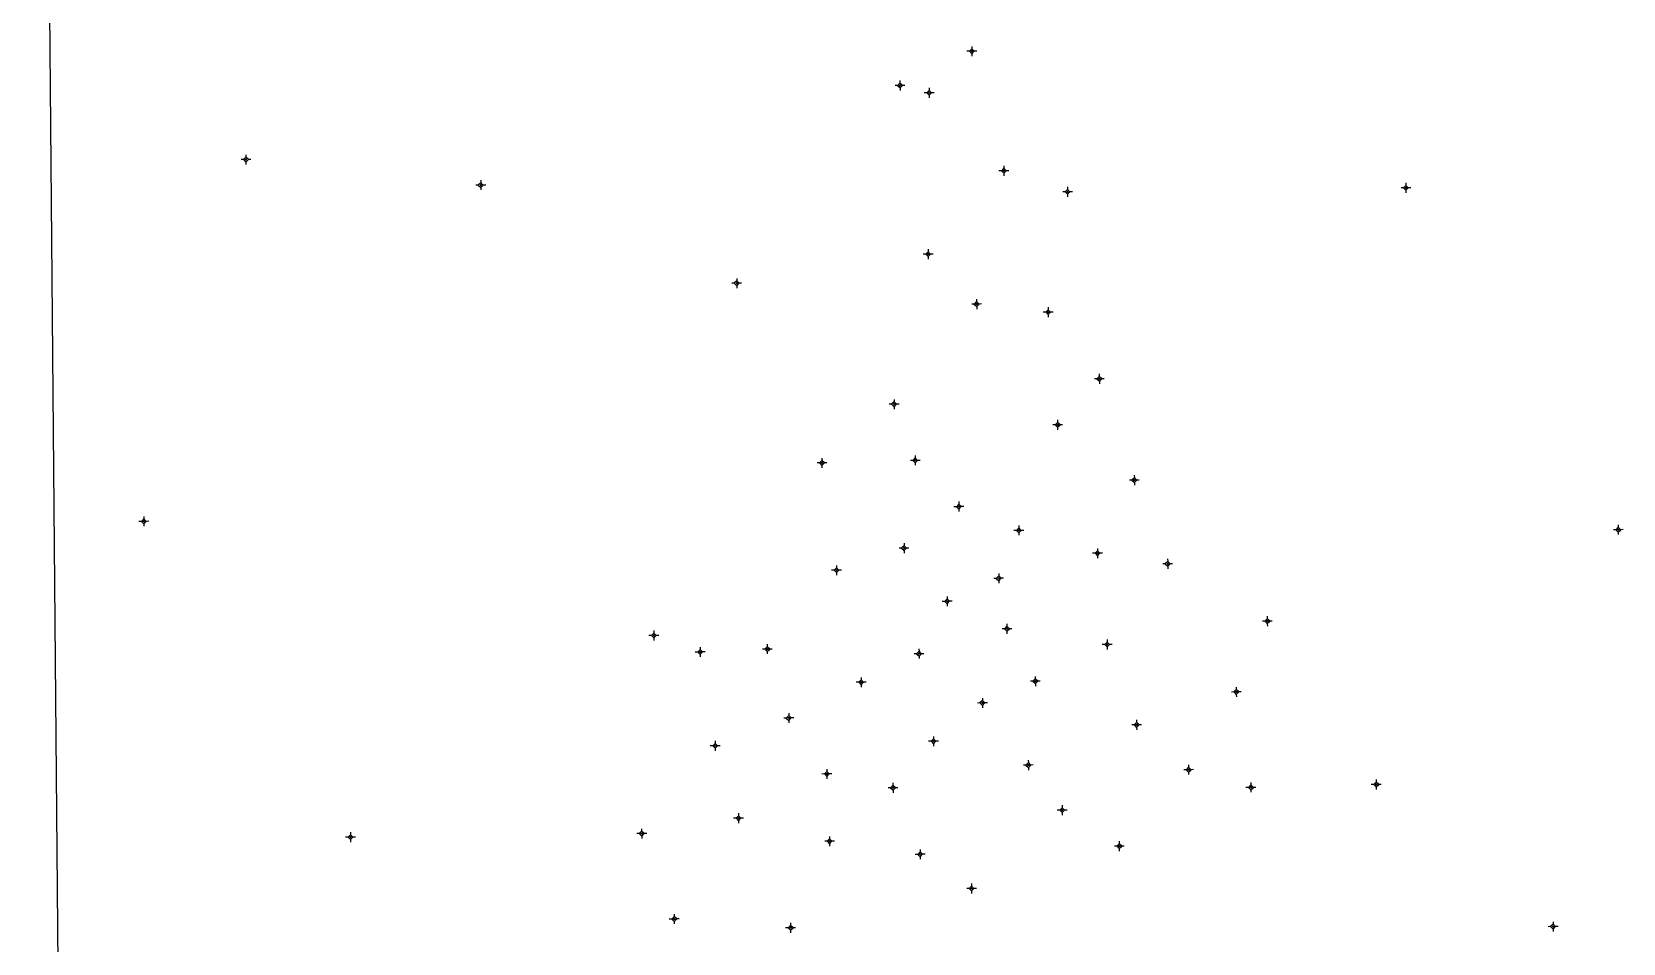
# Model space of a CAD drawing. Extents: x 551060 to 551564, y 1838957 to 1839506.
# Drawn here: x 551059.6 to 551261.8, y 1839114.3 to 1839230.2 of the extents above; entities that cross this region are included whole.
import ezdxf

# ---------------------------------------------------------------- set-up
doc = ezdxf.new("R2010")
doc.units = 0
doc.layers.add('Level 11', color=7, linetype='Continuous')
doc.layers.add('Level 63', color=7, linetype='Continuous')

msp = doc.modelspace()

# ---------------------------------------------------------------- linework, layer by layer
at = {"layer": 'Level 11'}
for p, q in [((551178.73, 1839227.73), (551178.42, 1839227.73)), ((551178.73, 1839227.73), (551178.42, 1839227.73)), ((551179.03, 1839228.05), (551178.73, 1839227.73)), ((551179.03, 1839228.05), (551178.73, 1839227.73)), ((551178.73, 1839227.73), (551179.04, 1839227.43)), ((551178.73, 1839227.73), (551179.04, 1839227.43)), ((551179.03, 1839228.36), (551179.03, 1839228.05)), ((551179.03, 1839228.36), (551179.03, 1839228.05)), ((551179.35, 1839227.74), (551179.03, 1839228.05)), ((551179.35, 1839227.74), (551179.03, 1839228.05)), ((551179.04, 1839227.43), (551179.35, 1839227.74)), ((551179.04, 1839227.43), (551179.35, 1839227.74)), ((551179.04, 1839227.43), (551179.04, 1839227.12)), ((551179.04, 1839227.43), (551179.04, 1839227.12)), ((551179.66, 1839227.74), (551179.35, 1839227.74)), ((551179.66, 1839227.74), (551179.35, 1839227.74)), ((551169.61, 1839223.39), (551169.3, 1839223.38)), ((551169.61, 1839223.39), (551169.3, 1839223.38)), ((551169.91, 1839223.7), (551169.61, 1839223.39)), ((551169.91, 1839223.7), (551169.61, 1839223.39)), ((551169.61, 1839223.39), (551169.92, 1839223.08)), ((551169.61, 1839223.39), (551169.92, 1839223.08)), ((551169.91, 1839224.02), (551169.91, 1839223.7)), ((551169.91, 1839224.02), (551169.91, 1839223.7)), ((551170.23, 1839223.39), (551169.91, 1839223.7)), ((551170.23, 1839223.39), (551169.91, 1839223.7)), ((551169.92, 1839223.08), (551170.23, 1839223.39)), ((551169.92, 1839223.08), (551170.23, 1839223.39)), ((551169.92, 1839223.08), (551169.92, 1839222.76)), ((551169.92, 1839223.08), (551169.92, 1839222.76)), ((551170.54, 1839223.39), (551170.23, 1839223.39)), ((551170.54, 1839223.39), (551170.23, 1839223.39)), ((551173.62, 1839223.09), (551173.62, 1839222.77)), ((551173.62, 1839223.09), (551173.62, 1839222.77)), ((551173.31, 1839222.46), (551173, 1839222.46)), ((551173.31, 1839222.46), (551173, 1839222.46)), ((551173.62, 1839222.77), (551173.31, 1839222.46)), ((551173.62, 1839222.77), (551173.31, 1839222.46)), ((551173.31, 1839222.46), (551173.63, 1839222.15)), ((551173.31, 1839222.46), (551173.63, 1839222.15)), ((551173.93, 1839222.46), (551173.62, 1839222.77)), ((551173.93, 1839222.46), (551173.62, 1839222.77)), ((551173.63, 1839222.15), (551173.93, 1839222.46)), ((551173.63, 1839222.15), (551173.93, 1839222.46)), ((551173.63, 1839222.15), (551173.63, 1839221.83)), ((551173.63, 1839222.15), (551173.63, 1839221.83)), ((551174.24, 1839222.47), (551173.93, 1839222.46)), ((551174.24, 1839222.47), (551173.93, 1839222.46)), ((551086.47, 1839213.96), (551086.16, 1839213.96)), ((551086.47, 1839213.96), (551086.16, 1839213.96)), ((551086.78, 1839214.27), (551086.47, 1839213.96)), ((551086.78, 1839214.27), (551086.47, 1839213.96)), ((551086.47, 1839213.96), (551086.78, 1839213.65)), ((551086.47, 1839213.96), (551086.78, 1839213.65)), ((551086.77, 1839214.59), (551086.78, 1839214.27)), ((551086.77, 1839214.59), (551086.78, 1839214.27)), ((551087.09, 1839213.97), (551086.78, 1839214.27)), ((551087.09, 1839213.97), (551086.78, 1839214.27)), ((551086.78, 1839213.65), (551087.09, 1839213.97)), ((551086.78, 1839213.65), (551087.09, 1839213.97)), ((551086.78, 1839213.65), (551086.78, 1839213.33)), ((551086.78, 1839213.65), (551086.78, 1839213.33)), ((551087.4, 1839213.97), (551087.09, 1839213.97)), ((551087.4, 1839213.97), (551087.09, 1839213.97)), ((551183.1, 1839213.18), (551183.11, 1839212.86)), ((551183.1, 1839213.18), (551183.11, 1839212.86)), ((551116.63, 1839211.02), (551116.32, 1839210.71)), ((551116.63, 1839211.02), (551116.32, 1839210.71)), ((551116.63, 1839211.33), (551116.63, 1839211.02)), ((551116.63, 1839211.33), (551116.63, 1839211.02)), ((551116.94, 1839210.72), (551116.63, 1839211.02)), ((551116.94, 1839210.72), (551116.63, 1839211.02)), ((551182.8, 1839212.54), (551182.49, 1839212.54)), ((551182.8, 1839212.54), (551182.49, 1839212.54)), ((551183.11, 1839212.86), (551182.8, 1839212.54)), ((551183.11, 1839212.86), (551182.8, 1839212.54)), ((551182.8, 1839212.54), (551183.11, 1839212.24)), ((551182.8, 1839212.54), (551183.11, 1839212.24)), ((551183.42, 1839212.55), (551183.11, 1839212.86)), ((551183.42, 1839212.55), (551183.11, 1839212.86)), ((551183.11, 1839212.24), (551183.42, 1839212.55)), ((551183.11, 1839212.24), (551183.42, 1839212.55)), ((551183.11, 1839212.24), (551183.11, 1839211.92)), ((551183.11, 1839212.24), (551183.11, 1839211.92)), ((551183.73, 1839212.55), (551183.42, 1839212.55)), ((551183.73, 1839212.55), (551183.42, 1839212.55)), ((551234.21, 1839211), (551234.21, 1839210.68)), ((551234.21, 1839211), (551234.21, 1839210.68)), ((551116.32, 1839210.71), (551116, 1839210.71)), ((551116.32, 1839210.71), (551116, 1839210.71)), ((551116.32, 1839210.71), (551116.63, 1839210.41)), ((551116.32, 1839210.71), (551116.63, 1839210.41)), ((551116.63, 1839210.41), (551116.94, 1839210.72)), ((551116.63, 1839210.41), (551116.94, 1839210.72)), ((551116.63, 1839210.41), (551116.64, 1839210.1)), ((551116.63, 1839210.41), (551116.64, 1839210.1)), ((551117.26, 1839210.72), (551116.94, 1839210.72)), ((551117.26, 1839210.72), (551116.94, 1839210.72)), ((551190.9, 1839209.86), (551190.59, 1839209.86)), ((551190.9, 1839209.86), (551190.59, 1839209.86)), ((551191.21, 1839210.18), (551190.9, 1839209.86)), ((551191.21, 1839210.18), (551190.9, 1839209.86)), ((551190.9, 1839209.86), (551191.21, 1839209.56)), ((551190.9, 1839209.86), (551191.21, 1839209.56)), ((551191.2, 1839210.49), (551191.21, 1839210.18)), ((551191.2, 1839210.49), (551191.21, 1839210.18)), ((551191.52, 1839209.87), (551191.21, 1839210.18)), ((551191.52, 1839209.87), (551191.21, 1839210.18)), ((551191.21, 1839209.56), (551191.52, 1839209.87)), ((551191.21, 1839209.56), (551191.52, 1839209.87)), ((551191.21, 1839209.56), (551191.22, 1839209.25)), ((551191.21, 1839209.56), (551191.22, 1839209.25)), ((551191.83, 1839209.87), (551191.52, 1839209.87)), ((551191.83, 1839209.87), (551191.52, 1839209.87)), ((551233.91, 1839210.37), (551233.6, 1839210.37)), ((551233.91, 1839210.37), (551233.6, 1839210.37)), ((551234.21, 1839210.68), (551233.91, 1839210.37)), ((551234.21, 1839210.68), (551233.91, 1839210.37)), ((551233.91, 1839210.37), (551234.22, 1839210.06)), ((551233.91, 1839210.37), (551234.22, 1839210.06)), ((551234.52, 1839210.38), (551234.21, 1839210.68)), ((551234.52, 1839210.38), (551234.21, 1839210.68)), ((551234.22, 1839210.06), (551234.52, 1839210.38)), ((551234.22, 1839210.06), (551234.52, 1839210.38)), ((551234.22, 1839210.06), (551234.22, 1839209.74)), ((551234.22, 1839210.06), (551234.22, 1839209.74)), ((551234.83, 1839210.38), (551234.52, 1839210.38)), ((551234.83, 1839210.38), (551234.52, 1839210.38)), ((551173.19, 1839201.94), (551172.88, 1839201.94)), ((551173.19, 1839201.94), (551172.88, 1839201.94)), ((551173.5, 1839202.25), (551173.19, 1839201.94)), ((551173.5, 1839202.25), (551173.19, 1839201.94)), ((551173.19, 1839201.94), (551173.51, 1839201.63)), ((551173.19, 1839201.94), (551173.51, 1839201.63)), ((551173.5, 1839202.57), (551173.5, 1839202.25)), ((551173.5, 1839202.57), (551173.5, 1839202.25)), ((551173.81, 1839201.95), (551173.5, 1839202.25)), ((551173.81, 1839201.95), (551173.5, 1839202.25)), ((551173.51, 1839201.63), (551173.81, 1839201.95)), ((551173.51, 1839201.63), (551173.81, 1839201.95)), ((551173.51, 1839201.63), (551173.51, 1839201.31)), ((551173.51, 1839201.63), (551173.51, 1839201.31)), ((551174.12, 1839201.95), (551173.81, 1839201.95)), ((551174.12, 1839201.95), (551173.81, 1839201.95)), ((551149.16, 1839198.86), (551149.16, 1839198.55)), ((551149.16, 1839198.86), (551149.16, 1839198.55)), ((551148.85, 1839198.24), (551148.54, 1839198.24)), ((551148.85, 1839198.24), (551148.54, 1839198.24)), ((551149.16, 1839198.55), (551148.85, 1839198.24)), ((551149.16, 1839198.55), (551148.85, 1839198.24)), ((551148.85, 1839198.24), (551149.16, 1839197.93)), ((551148.85, 1839198.24), (551149.16, 1839197.93)), ((551149.47, 1839198.25), (551149.16, 1839198.55)), ((551149.47, 1839198.25), (551149.16, 1839198.55)), ((551149.16, 1839197.93), (551149.47, 1839198.25)), ((551149.16, 1839197.93), (551149.47, 1839198.25)), ((551149.16, 1839197.93), (551149.17, 1839197.62)), ((551149.16, 1839197.93), (551149.17, 1839197.62)), ((551149.78, 1839198.25), (551149.47, 1839198.25)), ((551149.78, 1839198.25), (551149.47, 1839198.25)), ((551179.35, 1839195.6), (551179.04, 1839195.59)), ((551179.35, 1839195.6), (551179.04, 1839195.59)), ((551179.65, 1839195.91), (551179.35, 1839195.6)), ((551179.65, 1839195.91), (551179.35, 1839195.6)), ((551179.35, 1839195.6), (551179.66, 1839195.29)), ((551179.35, 1839195.6), (551179.66, 1839195.29)), ((551179.65, 1839196.23), (551179.65, 1839195.91)), ((551179.65, 1839196.23), (551179.65, 1839195.91)), ((551179.97, 1839195.6), (551179.65, 1839195.91)), ((551179.97, 1839195.6), (551179.65, 1839195.91)), ((551179.66, 1839195.29), (551179.97, 1839195.6)), ((551179.66, 1839195.29), (551179.97, 1839195.6)), ((551179.66, 1839195.29), (551179.66, 1839194.97)), ((551179.66, 1839195.29), (551179.66, 1839194.97)), ((551180.28, 1839195.61), (551179.97, 1839195.6)), ((551180.28, 1839195.61), (551179.97, 1839195.6)), ((551188.75, 1839194.88), (551188.44, 1839194.57)), ((551188.75, 1839194.88), (551188.44, 1839194.57)), ((551188.75, 1839195.19), (551188.75, 1839194.88)), ((551188.75, 1839195.19), (551188.75, 1839194.88)), ((551189.06, 1839194.57), (551188.75, 1839194.88)), ((551189.06, 1839194.57), (551188.75, 1839194.88)), ((551188.44, 1839194.57), (551188.12, 1839194.56)), ((551188.44, 1839194.57), (551188.12, 1839194.56)), ((551188.44, 1839194.57), (551188.76, 1839194.26)), ((551188.44, 1839194.57), (551188.76, 1839194.26)), ((551188.76, 1839194.26), (551189.06, 1839194.57)), ((551188.76, 1839194.26), (551189.06, 1839194.57)), ((551188.76, 1839194.26), (551188.76, 1839193.95)), ((551188.76, 1839194.26), (551188.76, 1839193.95)), ((551189.38, 1839194.58), (551189.06, 1839194.57)), ((551189.38, 1839194.58), (551189.06, 1839194.57)), ((551195.25, 1839186.71), (551195.25, 1839186.4)), ((551195.25, 1839186.71), (551195.25, 1839186.4)), ((551194.95, 1839186.09), (551194.64, 1839186.08)), ((551194.95, 1839186.09), (551194.64, 1839186.08)), ((551195.25, 1839186.4), (551194.95, 1839186.09)), ((551195.25, 1839186.4), (551194.95, 1839186.09)), ((551194.95, 1839186.09), (551195.26, 1839185.78)), ((551194.95, 1839186.09), (551195.26, 1839185.78)), ((551195.57, 1839186.09), (551195.25, 1839186.4)), ((551195.57, 1839186.09), (551195.25, 1839186.4)), ((551195.26, 1839185.78), (551195.57, 1839186.09)), ((551195.26, 1839185.78), (551195.57, 1839186.09)), ((551195.26, 1839185.78), (551195.26, 1839185.47)), ((551195.26, 1839185.78), (551195.26, 1839185.47)), ((551195.88, 1839186.09), (551195.57, 1839186.09)), ((551195.88, 1839186.09), (551195.57, 1839186.09)), ((551168.85, 1839182.86), (551168.53, 1839182.86)), ((551168.85, 1839182.86), (551168.53, 1839182.86)), ((551169.16, 1839183.17), (551168.85, 1839182.86)), ((551169.16, 1839183.17), (551168.85, 1839182.86)), ((551168.85, 1839182.86), (551169.16, 1839182.55)), ((551168.85, 1839182.86), (551169.16, 1839182.55)), ((551169.16, 1839183.48), (551169.16, 1839183.17)), ((551169.16, 1839183.48), (551169.16, 1839183.17)), ((551169.47, 1839182.86), (551169.16, 1839183.17)), ((551169.47, 1839182.86), (551169.16, 1839183.17)), ((551169.16, 1839182.55), (551169.47, 1839182.86)), ((551169.16, 1839182.55), (551169.47, 1839182.86)), ((551169.16, 1839182.55), (551169.17, 1839182.24)), ((551169.16, 1839182.55), (551169.17, 1839182.24)), ((551169.79, 1839182.87), (551169.47, 1839182.86)), ((551169.79, 1839182.87), (551169.47, 1839182.86)), ((551189.95, 1839180.55), (551189.64, 1839180.24)), ((551189.95, 1839180.55), (551189.64, 1839180.24)), ((551189.94, 1839180.86), (551189.95, 1839180.55)), ((551189.94, 1839180.86), (551189.95, 1839180.55)), ((551190.26, 1839180.25), (551189.95, 1839180.55)), ((551190.26, 1839180.25), (551189.95, 1839180.55)), ((551189.64, 1839180.24), (551189.33, 1839180.24)), ((551189.64, 1839180.24), (551189.33, 1839180.24)), ((551189.64, 1839180.24), (551189.95, 1839179.93)), ((551189.64, 1839180.24), (551189.95, 1839179.93)), ((551189.95, 1839179.93), (551190.26, 1839180.25)), ((551189.95, 1839179.93), (551190.26, 1839180.25)), ((551189.95, 1839179.93), (551189.95, 1839179.62)), ((551189.95, 1839179.93), (551189.95, 1839179.62)), ((551190.57, 1839180.25), (551190.26, 1839180.25)), ((551190.57, 1839180.25), (551190.26, 1839180.25)), ((551159.69, 1839175.4), (551159.38, 1839175.4)), ((551159.69, 1839175.4), (551159.38, 1839175.4)), ((551160, 1839175.71), (551159.69, 1839175.4)), ((551160, 1839175.71), (551159.69, 1839175.4)), ((551159.69, 1839175.4), (551160, 1839175.09)), ((551159.69, 1839175.4), (551160, 1839175.09)), ((551159.99, 1839176.02), (551160, 1839175.71)), ((551159.99, 1839176.02), (551160, 1839175.71)), ((551160.31, 1839175.41), (551160, 1839175.71)), ((551160.31, 1839175.41), (551160, 1839175.71)), ((551160, 1839175.09), (551160.31, 1839175.41)), ((551160, 1839175.09), (551160.31, 1839175.41)), ((551160, 1839175.09), (551160, 1839174.78)), ((551160, 1839175.09), (551160, 1839174.78)), ((551160.62, 1839175.41), (551160.31, 1839175.41)), ((551160.62, 1839175.41), (551160.31, 1839175.41)), ((551171.54, 1839175.72), (551171.23, 1839175.72)), ((551171.54, 1839175.72), (551171.23, 1839175.72)), ((551171.85, 1839176.04), (551171.54, 1839175.72)), ((551171.85, 1839176.04), (551171.54, 1839175.72)), ((551171.54, 1839175.72), (551171.86, 1839175.42)), ((551171.54, 1839175.72), (551171.86, 1839175.42)), ((551171.85, 1839176.35), (551171.85, 1839176.04)), ((551171.85, 1839176.35), (551171.85, 1839176.04)), ((551172.16, 1839175.73), (551171.85, 1839176.04)), ((551172.16, 1839175.73), (551171.85, 1839176.04)), ((551171.86, 1839175.42), (551172.16, 1839175.73)), ((551171.86, 1839175.42), (551172.16, 1839175.73)), ((551171.86, 1839175.42), (551171.86, 1839175.11)), ((551171.86, 1839175.42), (551171.86, 1839175.11)), ((551172.47, 1839175.73), (551172.16, 1839175.73)), ((551172.47, 1839175.73), (551172.16, 1839175.73)), ((551199.39, 1839173.21), (551199.07, 1839173.2)), ((551199.39, 1839173.21), (551199.07, 1839173.2)), ((551199.7, 1839173.52), (551199.39, 1839173.21)), ((551199.7, 1839173.52), (551199.39, 1839173.21)), ((551199.39, 1839173.21), (551199.7, 1839172.9)), ((551199.39, 1839173.21), (551199.7, 1839172.9)), ((551199.69, 1839173.83), (551199.7, 1839173.52)), ((551199.69, 1839173.83), (551199.7, 1839173.52)), ((551200.01, 1839173.21), (551199.7, 1839173.52)), ((551200.01, 1839173.21), (551199.7, 1839173.52)), ((551199.7, 1839172.9), (551200.01, 1839173.21)), ((551199.7, 1839172.9), (551200.01, 1839173.21)), ((551199.7, 1839172.9), (551199.7, 1839172.59)), ((551199.7, 1839172.9), (551199.7, 1839172.59)), ((551200.33, 1839173.22), (551200.01, 1839173.21)), ((551200.33, 1839173.22), (551200.01, 1839173.21)), ((551177.39, 1839170.48), (551177.39, 1839170.16)), ((551177.39, 1839170.48), (551177.39, 1839170.16)), ((551073.81, 1839168.59), (551073.81, 1839168.28)), ((551073.81, 1839168.59), (551073.81, 1839168.28)), ((551177.08, 1839169.84), (551176.76, 1839169.84)), ((551177.08, 1839169.84), (551176.76, 1839169.84)), ((551177.39, 1839170.16), (551177.08, 1839169.84)), ((551177.39, 1839170.16), (551177.08, 1839169.84)), ((551177.08, 1839169.84), (551177.4, 1839169.54)), ((551177.08, 1839169.84), (551177.4, 1839169.54)), ((551177.7, 1839169.85), (551177.39, 1839170.16)), ((551177.7, 1839169.85), (551177.39, 1839170.16)), ((551177.4, 1839169.54), (551177.7, 1839169.85)), ((551177.4, 1839169.54), (551177.7, 1839169.85)), ((551177.4, 1839169.54), (551177.4, 1839169.22)), ((551177.4, 1839169.54), (551177.4, 1839169.22)), ((551178.02, 1839169.85), (551177.7, 1839169.85)), ((551178.02, 1839169.85), (551177.7, 1839169.85)), ((551073.5, 1839167.97), (551073.18, 1839167.97)), ((551073.5, 1839167.97), (551073.18, 1839167.97)), ((551073.81, 1839168.28), (551073.5, 1839167.97)), ((551073.81, 1839168.28), (551073.5, 1839167.97)), ((551073.5, 1839167.97), (551073.82, 1839167.66)), ((551073.5, 1839167.97), (551073.82, 1839167.66)), ((551074.12, 1839167.97), (551073.81, 1839168.28)), ((551074.12, 1839167.97), (551073.81, 1839168.28)), ((551073.82, 1839167.66), (551074.12, 1839167.97)), ((551073.82, 1839167.66), (551074.12, 1839167.97)), ((551073.82, 1839167.66), (551073.82, 1839167.35)), ((551073.82, 1839167.66), (551073.82, 1839167.35)), ((551074.44, 1839167.98), (551074.12, 1839167.97)), ((551074.44, 1839167.98), (551074.12, 1839167.97)), ((551184.71, 1839166.82), (551184.39, 1839166.82)), ((551184.71, 1839166.82), (551184.39, 1839166.82)), ((551185.02, 1839167.13), (551184.71, 1839166.82)), ((551185.02, 1839167.13), (551184.71, 1839166.82)), ((551184.71, 1839166.82), (551185.02, 1839166.51)), ((551184.71, 1839166.82), (551185.02, 1839166.51)), ((551185.01, 1839167.44), (551185.02, 1839167.13)), ((551185.01, 1839167.44), (551185.02, 1839167.13)), ((551185.33, 1839166.83), (551185.02, 1839167.13)), ((551185.33, 1839166.83), (551185.02, 1839167.13)), ((551185.02, 1839166.51), (551185.33, 1839166.83)), ((551185.02, 1839166.51), (551185.33, 1839166.83)), ((551185.02, 1839166.51), (551185.02, 1839166.2)), ((551185.02, 1839166.51), (551185.02, 1839166.2)), ((551185.65, 1839166.83), (551185.33, 1839166.83)), ((551185.65, 1839166.83), (551185.33, 1839166.83)), ((551260.9, 1839166.91), (551260.59, 1839166.9)), ((551260.9, 1839166.91), (551260.59, 1839166.9)), ((551261.21, 1839167.22), (551260.9, 1839166.91)), ((551261.21, 1839167.22), (551260.9, 1839166.91)), ((551260.9, 1839166.91), (551261.21, 1839166.6)), ((551260.9, 1839166.91), (551261.21, 1839166.6)), ((551261.2, 1839167.53), (551261.21, 1839167.22)), ((551261.2, 1839167.53), (551261.21, 1839167.22)), ((551261.52, 1839166.91), (551261.21, 1839167.22)), ((551261.52, 1839166.91), (551261.21, 1839167.22)), ((551261.21, 1839166.6), (551261.52, 1839166.91)), ((551261.21, 1839166.6), (551261.52, 1839166.91)), ((551261.21, 1839166.6), (551261.21, 1839166.29)), ((551261.21, 1839166.6), (551261.21, 1839166.29)), ((551261.83, 1839166.92), (551261.52, 1839166.91)), ((551261.83, 1839166.92), (551261.52, 1839166.91)), ((551170.12, 1839164.55), (551169.81, 1839164.55)), ((551170.12, 1839164.55), (551169.81, 1839164.55)), ((551170.43, 1839164.87), (551170.12, 1839164.55)), ((551170.43, 1839164.87), (551170.12, 1839164.55)), ((551170.12, 1839164.55), (551170.43, 1839164.25)), ((551170.12, 1839164.55), (551170.43, 1839164.25)), ((551170.43, 1839165.18), (551170.43, 1839164.87)), ((551170.43, 1839165.18), (551170.43, 1839164.87)), ((551170.74, 1839164.56), (551170.43, 1839164.87)), ((551170.74, 1839164.56), (551170.43, 1839164.87)), ((551170.43, 1839164.25), (551170.74, 1839164.56)), ((551170.43, 1839164.25), (551170.74, 1839164.56)), ((551171.05, 1839164.56), (551170.74, 1839164.56)), ((551171.05, 1839164.56), (551170.74, 1839164.56)), ((551195.02, 1839164.53), (551195.02, 1839164.22)), ((551195.02, 1839164.53), (551195.02, 1839164.22)), ((551161.84, 1839162.38), (551161.84, 1839162.07)), ((551161.84, 1839162.38), (551161.84, 1839162.07)), ((551170.43, 1839164.25), (551170.44, 1839163.94)), ((551170.43, 1839164.25), (551170.44, 1839163.94)), ((551194.71, 1839163.91), (551194.39, 1839163.91)), ((551194.71, 1839163.91), (551194.39, 1839163.91)), ((551195.02, 1839164.22), (551194.71, 1839163.91)), ((551195.02, 1839164.22), (551194.71, 1839163.91)), ((551194.71, 1839163.91), (551195.02, 1839163.6)), ((551194.71, 1839163.91), (551195.02, 1839163.6)), ((551195.33, 1839163.91), (551195.02, 1839164.22)), ((551195.33, 1839163.91), (551195.02, 1839164.22)), ((551195.02, 1839163.6), (551195.33, 1839163.91)), ((551195.02, 1839163.6), (551195.33, 1839163.91)), ((551195.02, 1839163.6), (551195.03, 1839163.29)), ((551195.02, 1839163.6), (551195.03, 1839163.29)), ((551195.65, 1839163.92), (551195.33, 1839163.91)), ((551195.65, 1839163.92), (551195.33, 1839163.91)), ((551203.63, 1839162.57), (551203.32, 1839162.56)), ((551203.63, 1839162.57), (551203.32, 1839162.56)), ((551203.94, 1839162.88), (551203.63, 1839162.57)), ((551203.94, 1839162.88), (551203.63, 1839162.57)), ((551203.63, 1839162.57), (551203.94, 1839162.26)), ((551203.63, 1839162.57), (551203.94, 1839162.26)), ((551203.93, 1839163.19), (551203.94, 1839162.88)), ((551203.93, 1839163.19), (551203.94, 1839162.88)), ((551204.25, 1839162.57), (551203.94, 1839162.88)), ((551204.25, 1839162.57), (551203.94, 1839162.88)), ((551203.94, 1839162.26), (551204.25, 1839162.57)), ((551203.94, 1839162.26), (551204.25, 1839162.57)), ((551204.56, 1839162.58), (551204.25, 1839162.57)), ((551204.56, 1839162.58), (551204.25, 1839162.57)), ((551161.54, 1839161.76), (551161.22, 1839161.76)), ((551161.54, 1839161.76), (551161.22, 1839161.76)), ((551161.84, 1839162.07), (551161.54, 1839161.76)), ((551161.84, 1839162.07), (551161.54, 1839161.76)), ((551161.54, 1839161.76), (551161.85, 1839161.45)), ((551161.54, 1839161.76), (551161.85, 1839161.45)), ((551162.16, 1839161.76), (551161.84, 1839162.07)), ((551162.16, 1839161.76), (551161.84, 1839162.07)), ((551161.85, 1839161.45), (551162.16, 1839161.76)), ((551161.85, 1839161.45), (551162.16, 1839161.76)), ((551161.85, 1839161.45), (551161.85, 1839161.14)), ((551161.85, 1839161.45), (551161.85, 1839161.14)), ((551162.48, 1839161.77), (551162.16, 1839161.76)), ((551162.48, 1839161.77), (551162.16, 1839161.76)), ((551182.15, 1839160.72), (551181.84, 1839160.72)), ((551182.15, 1839160.72), (551181.84, 1839160.72)), ((551182.46, 1839161.03), (551182.15, 1839160.72)), ((551182.46, 1839161.03), (551182.15, 1839160.72)), ((551182.15, 1839160.72), (551182.46, 1839160.41)), ((551182.15, 1839160.72), (551182.46, 1839160.41)), ((551182.46, 1839161.34), (551182.46, 1839161.03)), ((551182.46, 1839161.34), (551182.46, 1839161.03)), ((551182.77, 1839160.73), (551182.46, 1839161.03)), ((551182.77, 1839160.73), (551182.46, 1839161.03)), ((551182.46, 1839160.41), (551182.77, 1839160.73)), ((551182.46, 1839160.41), (551182.77, 1839160.73)), ((551182.46, 1839160.41), (551182.47, 1839160.1)), ((551182.46, 1839160.41), (551182.47, 1839160.1)), ((551183.08, 1839160.73), (551182.77, 1839160.73)), ((551183.08, 1839160.73), (551182.77, 1839160.73)), ((551203.94, 1839162.26), (551203.95, 1839161.95)), ((551203.94, 1839162.26), (551203.95, 1839161.95)), ((551175.9, 1839158.43), (551175.91, 1839158.12)), ((551175.9, 1839158.43), (551175.91, 1839158.12)), ((551175.6, 1839157.8), (551175.29, 1839157.8)), ((551175.6, 1839157.8), (551175.29, 1839157.8)), ((551175.91, 1839158.12), (551175.6, 1839157.8)), ((551175.91, 1839158.12), (551175.6, 1839157.8)), ((551175.6, 1839157.8), (551175.91, 1839157.5)), ((551175.6, 1839157.8), (551175.91, 1839157.5)), ((551176.22, 1839157.81), (551175.91, 1839158.12)), ((551176.22, 1839157.81), (551175.91, 1839158.12)), ((551175.91, 1839157.5), (551176.22, 1839157.81)), ((551175.91, 1839157.5), (551176.22, 1839157.81)), ((551175.91, 1839157.5), (551175.91, 1839157.19)), ((551175.91, 1839157.5), (551175.91, 1839157.19)), ((551176.53, 1839157.81), (551176.22, 1839157.81)), ((551176.53, 1839157.81), (551176.22, 1839157.81)), ((551183.2, 1839154.32), (551182.88, 1839154.32)), ((551183.2, 1839154.32), (551182.88, 1839154.32)), ((551183.5, 1839154.63), (551183.2, 1839154.32)), ((551183.5, 1839154.63), (551183.2, 1839154.32)), ((551183.2, 1839154.32), (551183.51, 1839154.01)), ((551183.2, 1839154.32), (551183.51, 1839154.01)), ((551183.5, 1839154.95), (551183.5, 1839154.63)), ((551183.5, 1839154.95), (551183.5, 1839154.63)), ((551183.82, 1839154.33), (551183.5, 1839154.63)), ((551183.82, 1839154.33), (551183.5, 1839154.63)), ((551183.51, 1839154.01), (551183.82, 1839154.33)), ((551183.51, 1839154.01), (551183.82, 1839154.33)), ((551184.14, 1839154.33), (551183.82, 1839154.33)), ((551184.14, 1839154.33), (551183.82, 1839154.33)), ((551216.29, 1839155.28), (551215.98, 1839155.28)), ((551216.29, 1839155.28), (551215.98, 1839155.28)), ((551216.6, 1839155.59), (551216.29, 1839155.28)), ((551216.6, 1839155.59), (551216.29, 1839155.28)), ((551216.29, 1839155.28), (551216.6, 1839154.97)), ((551216.29, 1839155.28), (551216.6, 1839154.97)), ((551216.6, 1839155.9), (551216.6, 1839155.59)), ((551216.6, 1839155.9), (551216.6, 1839155.59)), ((551216.91, 1839155.29), (551216.6, 1839155.59)), ((551216.91, 1839155.29), (551216.6, 1839155.59)), ((551216.6, 1839154.97), (551216.91, 1839155.29)), ((551216.6, 1839154.97), (551216.91, 1839155.29)), ((551216.6, 1839154.97), (551216.61, 1839154.66)), ((551216.6, 1839154.97), (551216.61, 1839154.66)), ((551217.22, 1839155.29), (551216.91, 1839155.29)), ((551217.22, 1839155.29), (551216.91, 1839155.29)), ((551138.32, 1839153.46), (551138, 1839153.46)), ((551138.32, 1839153.46), (551138, 1839153.46)), ((551138.62, 1839153.77), (551138.32, 1839153.46)), ((551138.62, 1839153.77), (551138.32, 1839153.46)), ((551138.32, 1839153.46), (551138.63, 1839153.15)), ((551138.32, 1839153.46), (551138.63, 1839153.15)), ((551138.62, 1839154.08), (551138.62, 1839153.77)), ((551138.62, 1839154.08), (551138.62, 1839153.77)), ((551138.94, 1839153.46), (551138.62, 1839153.77)), ((551138.94, 1839153.46), (551138.62, 1839153.77)), ((551138.63, 1839153.15), (551138.94, 1839153.46)), ((551138.63, 1839153.15), (551138.94, 1839153.46)), ((551138.63, 1839153.15), (551138.63, 1839152.84)), ((551138.63, 1839153.15), (551138.63, 1839152.84)), ((551139.26, 1839153.47), (551138.94, 1839153.46)), ((551139.26, 1839153.47), (551138.94, 1839153.46)), ((551153.04, 1839152.35), (551153.04, 1839152.04)), ((551153.04, 1839152.35), (551153.04, 1839152.04)), ((551183.51, 1839154.01), (551183.51, 1839153.69)), ((551183.51, 1839154.01), (551183.51, 1839153.69)), ((551195.93, 1839152.31), (551195.61, 1839152.31)), ((551195.93, 1839152.31), (551195.61, 1839152.31)), ((551196.24, 1839152.63), (551195.93, 1839152.31)), ((551196.24, 1839152.63), (551195.93, 1839152.31)), ((551195.93, 1839152.31), (551196.24, 1839152.01)), ((551195.93, 1839152.31), (551196.24, 1839152.01)), ((551196.24, 1839152.95), (551196.24, 1839152.63)), ((551196.24, 1839152.95), (551196.24, 1839152.63)), ((551196.55, 1839152.32), (551196.24, 1839152.63)), ((551196.55, 1839152.32), (551196.24, 1839152.63)), ((551196.24, 1839152.01), (551196.55, 1839152.32)), ((551196.24, 1839152.01), (551196.55, 1839152.32)), ((551196.87, 1839152.32), (551196.55, 1839152.32)), ((551196.87, 1839152.32), (551196.55, 1839152.32)), ((551144.21, 1839151.36), (551143.89, 1839151.36)), ((551144.21, 1839151.36), (551143.89, 1839151.36)), ((551144.52, 1839151.67), (551144.21, 1839151.36)), ((551144.52, 1839151.67), (551144.21, 1839151.36)), ((551144.21, 1839151.36), (551144.53, 1839151.05)), ((551144.21, 1839151.36), (551144.53, 1839151.05)), ((551144.52, 1839151.99), (551144.52, 1839151.67)), ((551144.52, 1839151.99), (551144.52, 1839151.67)), ((551144.83, 1839151.37), (551144.52, 1839151.67)), ((551144.83, 1839151.37), (551144.52, 1839151.67)), ((551144.53, 1839151.05), (551144.83, 1839151.37)), ((551144.53, 1839151.05), (551144.83, 1839151.37)), ((551144.53, 1839151.05), (551144.53, 1839150.73)), ((551144.53, 1839151.05), (551144.53, 1839150.73)), ((551145.15, 1839151.37), (551144.83, 1839151.37)), ((551145.15, 1839151.37), (551144.83, 1839151.37)), ((551152.74, 1839151.73), (551152.43, 1839151.72)), ((551152.74, 1839151.73), (551152.43, 1839151.72)), ((551153.04, 1839152.04), (551152.74, 1839151.73)), ((551153.04, 1839152.04), (551152.74, 1839151.73)), ((551152.74, 1839151.73), (551153.05, 1839151.42)), ((551152.74, 1839151.73), (551153.05, 1839151.42)), ((551153.36, 1839151.73), (551153.04, 1839152.04)), ((551153.36, 1839151.73), (551153.04, 1839152.04)), ((551153.05, 1839151.42), (551153.36, 1839151.73)), ((551153.05, 1839151.42), (551153.36, 1839151.73)), ((551153.05, 1839151.42), (551153.05, 1839151.11)), ((551153.05, 1839151.42), (551153.05, 1839151.11)), ((551153.67, 1839151.73), (551153.36, 1839151.73)), ((551153.67, 1839151.73), (551153.36, 1839151.73)), ((551172.02, 1839151.14), (551171.71, 1839151.14)), ((551172.02, 1839151.14), (551171.71, 1839151.14)), ((551172.33, 1839151.46), (551172.02, 1839151.14)), ((551172.33, 1839151.46), (551172.02, 1839151.14)), ((551172.02, 1839151.14), (551172.33, 1839150.84)), ((551172.02, 1839151.14), (551172.33, 1839150.84)), ((551172.32, 1839151.78), (551172.33, 1839151.46)), ((551172.32, 1839151.78), (551172.33, 1839151.46)), ((551172.64, 1839151.15), (551172.33, 1839151.46)), ((551172.64, 1839151.15), (551172.33, 1839151.46)), ((551172.33, 1839150.84), (551172.64, 1839151.15)), ((551172.33, 1839150.84), (551172.64, 1839151.15)), ((551172.33, 1839150.84), (551172.33, 1839150.52)), ((551172.33, 1839150.84), (551172.33, 1839150.52)), ((551172.95, 1839151.15), (551172.64, 1839151.15)), ((551172.95, 1839151.15), (551172.64, 1839151.15)), ((551196.24, 1839152.01), (551196.25, 1839151.69)), ((551196.24, 1839152.01), (551196.25, 1839151.69)), ((551187.11, 1839148.27), (551187.11, 1839147.96)), ((551187.11, 1839148.27), (551187.11, 1839147.96)), ((551164.67, 1839147.51), (551164.36, 1839147.51)), ((551164.67, 1839147.51), (551164.36, 1839147.51)), ((551164.98, 1839147.82), (551164.67, 1839147.51)), ((551164.98, 1839147.82), (551164.67, 1839147.51)), ((551164.67, 1839147.51), (551164.98, 1839147.2)), ((551164.67, 1839147.51), (551164.98, 1839147.2)), ((551164.98, 1839148.13), (551164.98, 1839147.82)), ((551164.98, 1839148.13), (551164.98, 1839147.82)), ((551165.29, 1839147.52), (551164.98, 1839147.82)), ((551165.29, 1839147.52), (551164.98, 1839147.82)), ((551164.98, 1839147.2), (551165.29, 1839147.52)), ((551164.98, 1839147.2), (551165.29, 1839147.52)), ((551164.98, 1839147.2), (551164.99, 1839146.89)), ((551164.98, 1839147.2), (551164.99, 1839146.89)), ((551165.6, 1839147.52), (551165.29, 1839147.52)), ((551165.6, 1839147.52), (551165.29, 1839147.52)), ((551186.8, 1839147.64), (551186.5, 1839147.64)), ((551186.8, 1839147.64), (551186.5, 1839147.64)), ((551187.11, 1839147.96), (551186.8, 1839147.64)), ((551187.11, 1839147.96), (551186.8, 1839147.64)), ((551186.8, 1839147.64), (551187.12, 1839147.34)), ((551186.8, 1839147.64), (551187.12, 1839147.34)), ((551187.42, 1839147.65), (551187.11, 1839147.96)), ((551187.42, 1839147.65), (551187.11, 1839147.96)), ((551187.12, 1839147.34), (551187.42, 1839147.65)), ((551187.12, 1839147.34), (551187.42, 1839147.65)), ((551187.12, 1839147.34), (551187.12, 1839147.03)), ((551187.12, 1839147.34), (551187.12, 1839147.03)), ((551187.73, 1839147.65), (551187.42, 1839147.65)), ((551187.73, 1839147.65), (551187.42, 1839147.65)), ((551212.35, 1839146.28), (551212.04, 1839146.27)), ((551212.35, 1839146.28), (551212.04, 1839146.27)), ((551212.66, 1839146.59), (551212.35, 1839146.28)), ((551212.66, 1839146.59), (551212.35, 1839146.28)), ((551212.35, 1839146.28), (551212.66, 1839145.97)), ((551212.35, 1839146.28), (551212.66, 1839145.97)), ((551212.66, 1839146.91), (551212.66, 1839146.59)), ((551212.66, 1839146.91), (551212.66, 1839146.59)), ((551212.97, 1839146.28), (551212.66, 1839146.59)), ((551212.97, 1839146.28), (551212.66, 1839146.59)), ((551212.66, 1839145.97), (551212.97, 1839146.28)), ((551212.66, 1839145.97), (551212.97, 1839146.28)), ((551213.28, 1839146.29), (551212.97, 1839146.28)), ((551213.28, 1839146.29), (551212.97, 1839146.28)), ((551180.08, 1839144.89), (551179.76, 1839144.88)), ((551180.08, 1839144.89), (551179.76, 1839144.88)), ((551180.39, 1839145.2), (551180.08, 1839144.89)), ((551180.39, 1839145.2), (551180.08, 1839144.89)), ((551180.08, 1839144.89), (551180.39, 1839144.58)), ((551180.08, 1839144.89), (551180.39, 1839144.58)), ((551180.39, 1839145.51), (551180.39, 1839145.2)), ((551180.39, 1839145.51), (551180.39, 1839145.2)), ((551180.7, 1839144.89), (551180.39, 1839145.2)), ((551180.7, 1839144.89), (551180.39, 1839145.2)), ((551180.39, 1839144.58), (551180.7, 1839144.89)), ((551180.39, 1839144.58), (551180.7, 1839144.89)), ((551180.39, 1839144.58), (551180.4, 1839144.27)), ((551180.39, 1839144.58), (551180.4, 1839144.27)), ((551181.02, 1839144.89), (551180.7, 1839144.89)), ((551181.02, 1839144.89), (551180.7, 1839144.89)), ((551212.66, 1839145.97), (551212.67, 1839145.65)), ((551212.66, 1839145.97), (551212.67, 1839145.65)), ((551155.46, 1839142.97), (551155.14, 1839142.97)), ((551155.46, 1839142.97), (551155.14, 1839142.97)), ((551155.77, 1839143.28), (551155.46, 1839142.97)), ((551155.77, 1839143.28), (551155.46, 1839142.97)), ((551155.46, 1839142.97), (551155.78, 1839142.66)), ((551155.46, 1839142.97), (551155.78, 1839142.66)), ((551155.77, 1839143.59), (551155.77, 1839143.28)), ((551155.77, 1839143.59), (551155.77, 1839143.28)), ((551156.08, 1839142.98), (551155.77, 1839143.28)), ((551156.08, 1839142.98), (551155.77, 1839143.28)), ((551155.78, 1839142.66), (551156.08, 1839142.98)), ((551155.78, 1839142.66), (551156.08, 1839142.98)), ((551155.78, 1839142.66), (551155.78, 1839142.35)), ((551155.78, 1839142.66), (551155.78, 1839142.35)), ((551156.4, 1839142.98), (551156.08, 1839142.98)), ((551156.4, 1839142.98), (551156.08, 1839142.98)), ((551199.68, 1839142.09), (551199.36, 1839142.09)), ((551199.68, 1839142.09), (551199.36, 1839142.09)), ((551199.99, 1839142.4), (551199.68, 1839142.09)), ((551199.99, 1839142.4), (551199.68, 1839142.09)), ((551199.68, 1839142.09), (551199.99, 1839141.78)), ((551199.68, 1839142.09), (551199.99, 1839141.78)), ((551199.98, 1839142.72), (551199.99, 1839142.4)), ((551199.98, 1839142.72), (551199.99, 1839142.4)), ((551200.3, 1839142.09), (551199.99, 1839142.4)), ((551200.3, 1839142.09), (551199.99, 1839142.4)), ((551199.99, 1839141.78), (551200.3, 1839142.09)), ((551199.99, 1839141.78), (551200.3, 1839142.09)), ((551200.62, 1839142.1), (551200.3, 1839142.09)), ((551200.62, 1839142.1), (551200.3, 1839142.09)), ((551146.41, 1839140.07), (551146.41, 1839139.75)), ((551146.41, 1839140.07), (551146.41, 1839139.75)), ((551174.17, 1839140.33), (551173.86, 1839140.01)), ((551174.17, 1839140.33), (551173.86, 1839140.01)), ((551174.17, 1839140.64), (551174.17, 1839140.33)), ((551174.17, 1839140.64), (551174.17, 1839140.33)), ((551174.48, 1839140.02), (551174.17, 1839140.33)), ((551174.48, 1839140.02), (551174.17, 1839140.33)), ((551199.99, 1839141.78), (551200, 1839141.46)), ((551199.99, 1839141.78), (551200, 1839141.46)), ((551146.11, 1839139.44), (551145.8, 1839139.44)), ((551146.11, 1839139.44), (551145.8, 1839139.44)), ((551146.41, 1839139.75), (551146.11, 1839139.44)), ((551146.41, 1839139.75), (551146.11, 1839139.44)), ((551146.11, 1839139.44), (551146.42, 1839139.13)), ((551146.11, 1839139.44), (551146.42, 1839139.13)), ((551146.73, 1839139.45), (551146.41, 1839139.75)), ((551146.73, 1839139.45), (551146.41, 1839139.75)), ((551146.42, 1839139.13), (551146.73, 1839139.45)), ((551146.42, 1839139.13), (551146.73, 1839139.45)), ((551146.42, 1839139.13), (551146.42, 1839138.81)), ((551146.42, 1839139.13), (551146.42, 1839138.81)), ((551147.04, 1839139.45), (551146.73, 1839139.45)), ((551147.04, 1839139.45), (551146.73, 1839139.45)), ((551173.86, 1839140.01), (551173.54, 1839140.01)), ((551173.86, 1839140.01), (551173.54, 1839140.01)), ((551173.86, 1839140.01), (551174.18, 1839139.71)), ((551173.86, 1839140.01), (551174.18, 1839139.71)), ((551174.18, 1839139.71), (551174.48, 1839140.02)), ((551174.18, 1839139.71), (551174.48, 1839140.02)), ((551174.18, 1839139.71), (551174.18, 1839139.4)), ((551174.18, 1839139.71), (551174.18, 1839139.4)), ((551174.8, 1839140.02), (551174.48, 1839140.02)), ((551174.8, 1839140.02), (551174.48, 1839140.02)), ((551160.61, 1839136.17), (551160.3, 1839135.86)), ((551160.61, 1839136.17), (551160.3, 1839135.86)), ((551160.61, 1839136.48), (551160.61, 1839136.17)), ((551160.61, 1839136.48), (551160.61, 1839136.17)), ((551160.92, 1839135.86), (551160.61, 1839136.17)), ((551160.92, 1839135.86), (551160.61, 1839136.17)), ((551185.92, 1839136.99), (551185.61, 1839136.99)), ((551185.92, 1839136.99), (551185.61, 1839136.99)), ((551186.23, 1839137.3), (551185.92, 1839136.99)), ((551186.23, 1839137.3), (551185.92, 1839136.99)), ((551185.92, 1839136.99), (551186.23, 1839136.68)), ((551185.92, 1839136.99), (551186.23, 1839136.68)), ((551186.22, 1839137.62), (551186.23, 1839137.3)), ((551186.22, 1839137.62), (551186.23, 1839137.3)), ((551186.54, 1839136.99), (551186.23, 1839137.3)), ((551186.54, 1839136.99), (551186.23, 1839137.3)), ((551186.23, 1839136.68), (551186.54, 1839136.99)), ((551186.23, 1839136.68), (551186.54, 1839136.99)), ((551186.23, 1839136.68), (551186.23, 1839136.36)), ((551186.23, 1839136.68), (551186.23, 1839136.36)), ((551186.85, 1839137), (551186.54, 1839136.99)), ((551186.85, 1839137), (551186.54, 1839136.99)), ((551206.29, 1839136.4), (551205.97, 1839136.39)), ((551206.29, 1839136.4), (551205.97, 1839136.39)), ((551206.6, 1839136.71), (551206.29, 1839136.4)), ((551206.6, 1839136.71), (551206.29, 1839136.4)), ((551206.29, 1839136.4), (551206.6, 1839136.09)), ((551206.29, 1839136.4), (551206.6, 1839136.09)), ((551206.59, 1839137.02), (551206.6, 1839136.71)), ((551206.59, 1839137.02), (551206.6, 1839136.71)), ((551206.91, 1839136.4), (551206.6, 1839136.71)), ((551206.91, 1839136.4), (551206.6, 1839136.71)), ((551206.6, 1839136.09), (551206.91, 1839136.4)), ((551206.6, 1839136.09), (551206.91, 1839136.4)), ((551206.6, 1839136.09), (551206.6, 1839135.78)), ((551206.6, 1839136.09), (551206.6, 1839135.78)), ((551207.23, 1839136.41), (551206.91, 1839136.4)), ((551207.23, 1839136.41), (551206.91, 1839136.4)), ((551160.3, 1839135.86), (551159.98, 1839135.85)), ((551160.3, 1839135.86), (551159.98, 1839135.85)), ((551160.3, 1839135.86), (551160.62, 1839135.55)), ((551160.3, 1839135.86), (551160.62, 1839135.55)), ((551160.62, 1839135.55), (551160.92, 1839135.86)), ((551160.62, 1839135.55), (551160.92, 1839135.86)), ((551160.62, 1839135.55), (551160.62, 1839135.24)), ((551160.62, 1839135.55), (551160.62, 1839135.24)), ((551161.24, 1839135.86), (551160.92, 1839135.86)), ((551161.24, 1839135.86), (551160.92, 1839135.86)), ((551168.72, 1839134.1), (551168.4, 1839134.1)), ((551168.72, 1839134.1), (551168.4, 1839134.1)), ((551169.02, 1839134.41), (551168.72, 1839134.1)), ((551169.02, 1839134.41), (551168.72, 1839134.1)), ((551168.72, 1839134.1), (551169.03, 1839133.79)), ((551168.72, 1839134.1), (551169.03, 1839133.79)), ((551169.02, 1839134.73), (551169.02, 1839134.41)), ((551169.02, 1839134.73), (551169.02, 1839134.41)), ((551169.34, 1839134.1), (551169.02, 1839134.41)), ((551169.34, 1839134.1), (551169.02, 1839134.41)), ((551169.03, 1839133.79), (551169.34, 1839134.1)), ((551169.03, 1839133.79), (551169.34, 1839134.1)), ((551169.66, 1839134.11), (551169.34, 1839134.1)), ((551169.66, 1839134.11), (551169.34, 1839134.1)), ((551214.21, 1839134.15), (551213.89, 1839134.14)), ((551214.21, 1839134.15), (551213.89, 1839134.14)), ((551214.51, 1839134.46), (551214.21, 1839134.15)), ((551214.51, 1839134.46), (551214.21, 1839134.15)), ((551214.21, 1839134.15), (551214.52, 1839133.84)), ((551214.21, 1839134.15), (551214.52, 1839133.84)), ((551214.51, 1839134.77), (551214.51, 1839134.46)), ((551214.51, 1839134.77), (551214.51, 1839134.46)), ((551214.83, 1839134.15), (551214.51, 1839134.46)), ((551214.83, 1839134.15), (551214.51, 1839134.46)), ((551214.52, 1839133.84), (551214.83, 1839134.15)), ((551214.52, 1839133.84), (551214.83, 1839134.15)), ((551215.15, 1839134.15), (551214.83, 1839134.15)), ((551215.15, 1839134.15), (551214.83, 1839134.15)), ((551230.14, 1839134.52), (551229.82, 1839134.51)), ((551230.14, 1839134.52), (551229.82, 1839134.51)), ((551230.45, 1839134.83), (551230.14, 1839134.52)), ((551230.45, 1839134.83), (551230.14, 1839134.52)), ((551230.14, 1839134.52), (551230.45, 1839134.21)), ((551230.14, 1839134.52), (551230.45, 1839134.21)), ((551230.44, 1839135.15), (551230.45, 1839134.83)), ((551230.44, 1839135.15), (551230.45, 1839134.83)), ((551230.76, 1839134.52), (551230.45, 1839134.83)), ((551230.76, 1839134.52), (551230.45, 1839134.83)), ((551230.45, 1839134.21), (551230.76, 1839134.52)), ((551230.45, 1839134.21), (551230.76, 1839134.52)), ((551230.45, 1839134.21), (551230.45, 1839133.89)), ((551230.45, 1839134.21), (551230.45, 1839133.89)), ((551231.08, 1839134.52), (551230.76, 1839134.52)), ((551231.08, 1839134.52), (551230.76, 1839134.52)), ((551169.03, 1839133.79), (551169.03, 1839133.47)), ((551169.03, 1839133.79), (551169.03, 1839133.47)), ((551214.52, 1839133.84), (551214.52, 1839133.53)), ((551214.52, 1839133.84), (551214.52, 1839133.53)), ((551149.08, 1839130.23), (551148.76, 1839130.23)), ((551149.08, 1839130.23), (551148.76, 1839130.23)), ((551149.38, 1839130.54), (551149.08, 1839130.23)), ((551149.38, 1839130.54), (551149.08, 1839130.23)), ((551149.08, 1839130.23), (551149.39, 1839129.92)), ((551149.08, 1839130.23), (551149.39, 1839129.92)), ((551149.38, 1839130.86), (551149.38, 1839130.54)), ((551149.38, 1839130.86), (551149.38, 1839130.54)), ((551149.7, 1839130.23), (551149.38, 1839130.54)), ((551149.7, 1839130.23), (551149.38, 1839130.54)), ((551149.39, 1839129.92), (551149.7, 1839130.23)), ((551149.39, 1839129.92), (551149.7, 1839130.23)), ((551150.02, 1839130.24), (551149.7, 1839130.23)), ((551150.02, 1839130.24), (551149.7, 1839130.23)), ((551190.22, 1839131.25), (551189.9, 1839131.24)), ((551190.22, 1839131.25), (551189.9, 1839131.24)), ((551190.52, 1839131.56), (551190.22, 1839131.25)), ((551190.52, 1839131.56), (551190.22, 1839131.25)), ((551190.22, 1839131.25), (551190.53, 1839130.94)), ((551190.22, 1839131.25), (551190.53, 1839130.94)), ((551190.52, 1839131.88), (551190.52, 1839131.56)), ((551190.52, 1839131.88), (551190.52, 1839131.56)), ((551190.84, 1839131.25), (551190.52, 1839131.56)), ((551190.84, 1839131.25), (551190.52, 1839131.56)), ((551190.53, 1839130.94), (551190.84, 1839131.25)), ((551190.53, 1839130.94), (551190.84, 1839131.25)), ((551190.53, 1839130.94), (551190.53, 1839130.62)), ((551190.53, 1839130.94), (551190.53, 1839130.62)), ((551191.16, 1839131.26), (551190.84, 1839131.25)), ((551191.16, 1839131.26), (551190.84, 1839131.25)), ((551100.08, 1839128.13), (551099.77, 1839127.82)), ((551100.08, 1839128.13), (551099.77, 1839127.82)), ((551100.07, 1839128.45), (551100.08, 1839128.13)), ((551100.07, 1839128.45), (551100.08, 1839128.13)), ((551100.39, 1839127.82), (551100.08, 1839128.13)), ((551100.39, 1839127.82), (551100.08, 1839128.13)), ((551136.78, 1839128.27), (551136.46, 1839128.27)), ((551136.78, 1839128.27), (551136.46, 1839128.27)), ((551137.08, 1839128.58), (551136.78, 1839128.27)), ((551137.08, 1839128.58), (551136.78, 1839128.27)), ((551136.78, 1839128.27), (551137.09, 1839127.96)), ((551136.78, 1839128.27), (551137.09, 1839127.96)), ((551137.08, 1839128.89), (551137.08, 1839128.58)), ((551137.08, 1839128.89), (551137.08, 1839128.58)), ((551137.4, 1839128.28), (551137.08, 1839128.58)), ((551137.4, 1839128.28), (551137.08, 1839128.58)), ((551137.09, 1839127.96), (551137.4, 1839128.28)), ((551137.09, 1839127.96), (551137.4, 1839128.28)), ((551137.09, 1839127.96), (551137.09, 1839127.65)), ((551137.09, 1839127.96), (551137.09, 1839127.65)), ((551137.72, 1839128.28), (551137.4, 1839128.28)), ((551137.72, 1839128.28), (551137.4, 1839128.28)), ((551149.39, 1839129.92), (551149.39, 1839129.6)), ((551149.39, 1839129.92), (551149.39, 1839129.6)), ((551099.77, 1839127.82), (551099.45, 1839127.81)), ((551099.77, 1839127.82), (551099.45, 1839127.81)), ((551099.77, 1839127.82), (551100.08, 1839127.51)), ((551099.77, 1839127.82), (551100.08, 1839127.51)), ((551100.08, 1839127.51), (551100.39, 1839127.82)), ((551100.08, 1839127.51), (551100.39, 1839127.82)), ((551100.08, 1839127.51), (551100.08, 1839127.19)), ((551100.08, 1839127.51), (551100.08, 1839127.19)), ((551100.71, 1839127.83), (551100.39, 1839127.82)), ((551100.71, 1839127.83), (551100.39, 1839127.82)), ((551160.65, 1839127.3), (551160.34, 1839127.3)), ((551160.65, 1839127.3), (551160.34, 1839127.3)), ((551160.96, 1839127.61), (551160.65, 1839127.3)), ((551160.96, 1839127.61), (551160.65, 1839127.3)), ((551160.65, 1839127.3), (551160.96, 1839126.99)), ((551160.65, 1839127.3), (551160.96, 1839126.99)), ((551160.95, 1839127.92), (551160.96, 1839127.61)), ((551160.95, 1839127.92), (551160.96, 1839127.61)), ((551161.27, 1839127.31), (551160.96, 1839127.61)), ((551161.27, 1839127.31), (551160.96, 1839127.61)), ((551160.96, 1839126.99), (551161.27, 1839127.31)), ((551160.96, 1839126.99), (551161.27, 1839127.31)), ((551160.96, 1839126.99), (551160.96, 1839126.68)), ((551160.96, 1839126.99), (551160.96, 1839126.68)), ((551161.58, 1839127.31), (551161.27, 1839127.31)), ((551161.58, 1839127.31), (551161.27, 1839127.31)), ((551172.48, 1839125.95), (551172.17, 1839125.64)), ((551172.48, 1839125.95), (551172.17, 1839125.64)), ((551172.48, 1839126.26), (551172.48, 1839125.95)), ((551172.48, 1839126.26), (551172.48, 1839125.95)), ((551172.79, 1839125.65), (551172.48, 1839125.95)), ((551172.79, 1839125.65), (551172.48, 1839125.95)), ((551197.48, 1839126.67), (551197.16, 1839126.67)), ((551197.48, 1839126.67), (551197.16, 1839126.67)), ((551197.78, 1839126.98), (551197.48, 1839126.67)), ((551197.78, 1839126.98), (551197.48, 1839126.67)), ((551197.48, 1839126.67), (551197.79, 1839126.37)), ((551197.48, 1839126.67), (551197.79, 1839126.37)), ((551197.78, 1839127.3), (551197.78, 1839126.98)), ((551197.78, 1839127.3), (551197.78, 1839126.98)), ((551198.1, 1839126.68), (551197.78, 1839126.98)), ((551198.1, 1839126.68), (551197.78, 1839126.98)), ((551197.79, 1839126.37), (551198.1, 1839126.68)), ((551197.79, 1839126.37), (551198.1, 1839126.68)), ((551197.79, 1839126.37), (551197.79, 1839126.05)), ((551197.79, 1839126.37), (551197.79, 1839126.05)), ((551198.42, 1839126.68), (551198.1, 1839126.68)), ((551198.42, 1839126.68), (551198.1, 1839126.68)), ((551172.17, 1839125.64), (551171.85, 1839125.64)), ((551172.17, 1839125.64), (551171.85, 1839125.64)), ((551172.17, 1839125.64), (551172.48, 1839125.33)), ((551172.17, 1839125.64), (551172.48, 1839125.33)), ((551172.48, 1839125.33), (551172.79, 1839125.65)), ((551172.48, 1839125.33), (551172.79, 1839125.65)), ((551172.48, 1839125.33), (551172.49, 1839125.02)), ((551172.48, 1839125.33), (551172.49, 1839125.02)), ((551173.11, 1839125.65), (551172.79, 1839125.65)), ((551173.11, 1839125.65), (551172.79, 1839125.65)), ((551179, 1839121.92), (551179, 1839121.61)), ((551179, 1839121.92), (551179, 1839121.61)), ((551178.7, 1839121.3), (551178.39, 1839121.3)), ((551178.7, 1839121.3), (551178.39, 1839121.3)), ((551179, 1839121.61), (551178.7, 1839121.3)), ((551179, 1839121.61), (551178.7, 1839121.3)), ((551178.7, 1839121.3), (551179.01, 1839120.99)), ((551178.7, 1839121.3), (551179.01, 1839120.99)), ((551179.32, 1839121.3), (551179, 1839121.61)), ((551179.32, 1839121.3), (551179, 1839121.61)), ((551179.01, 1839120.99), (551179.32, 1839121.3)), ((551179.01, 1839120.99), (551179.32, 1839121.3)), ((551179.01, 1839120.99), (551179.01, 1839120.68)), ((551179.01, 1839120.99), (551179.01, 1839120.68)), ((551179.63, 1839121.31), (551179.32, 1839121.3)), ((551179.63, 1839121.31), (551179.32, 1839121.3)), ((551141.21, 1839118.03), (551141.22, 1839117.72)), ((551141.21, 1839118.03), (551141.22, 1839117.72)), ((551140.91, 1839117.41), (551140.59, 1839117.41)), ((551140.91, 1839117.41), (551140.59, 1839117.41)), ((551141.22, 1839117.72), (551140.91, 1839117.41)), ((551141.22, 1839117.72), (551140.91, 1839117.41)), ((551140.91, 1839117.41), (551141.22, 1839117.1)), ((551140.91, 1839117.41), (551141.22, 1839117.1)), ((551141.53, 1839117.42), (551141.22, 1839117.72)), ((551141.53, 1839117.42), (551141.22, 1839117.72)), ((551141.22, 1839117.1), (551141.53, 1839117.42)), ((551141.22, 1839117.1), (551141.53, 1839117.42)), ((551141.22, 1839117.1), (551141.23, 1839116.79)), ((551141.22, 1839117.1), (551141.23, 1839116.79)), ((551141.85, 1839117.42), (551141.53, 1839117.42)), ((551141.85, 1839117.42), (551141.53, 1839117.42)), ((551155.7, 1839116.3), (551155.38, 1839116.3)), ((551155.7, 1839116.3), (551155.38, 1839116.3)), ((551156, 1839116.61), (551155.7, 1839116.3)), ((551156, 1839116.61), (551155.7, 1839116.3)), ((551155.7, 1839116.3), (551156.01, 1839115.99)), ((551155.7, 1839116.3), (551156.01, 1839115.99)), ((551156, 1839116.92), (551156, 1839116.61)), ((551156, 1839116.92), (551156, 1839116.61)), ((551156.32, 1839116.3), (551156, 1839116.61)), ((551156.32, 1839116.3), (551156, 1839116.61)), ((551156.01, 1839115.99), (551156.32, 1839116.3)), ((551156.01, 1839115.99), (551156.32, 1839116.3)), ((551156.01, 1839115.99), (551156.01, 1839115.68)), ((551156.01, 1839115.99), (551156.01, 1839115.68)), ((551156.64, 1839116.31), (551156.32, 1839116.3)), ((551156.64, 1839116.31), (551156.32, 1839116.3)), ((551252.61, 1839116.45), (551252.29, 1839116.44)), ((551252.61, 1839116.45), (551252.29, 1839116.44)), ((551252.92, 1839116.76), (551252.61, 1839116.45)), ((551252.92, 1839116.76), (551252.61, 1839116.45)), ((551252.61, 1839116.45), (551252.92, 1839116.14)), ((551252.61, 1839116.45), (551252.92, 1839116.14)), ((551252.92, 1839117.07), (551252.92, 1839116.76)), ((551252.92, 1839117.07), (551252.92, 1839116.76)), ((551253.23, 1839116.45), (551252.92, 1839116.76)), ((551253.23, 1839116.45), (551252.92, 1839116.76)), ((551252.92, 1839116.14), (551253.23, 1839116.45)), ((551252.92, 1839116.14), (551253.23, 1839116.45)), ((551252.92, 1839116.14), (551252.93, 1839115.83)), ((551252.92, 1839116.14), (551252.93, 1839115.83)), ((551253.55, 1839116.46), (551253.23, 1839116.45)), ((551253.55, 1839116.46), (551253.23, 1839116.45))]:
    msp.add_line(p, q, dxfattribs=at)
for centre in [(551179.04, 1839227.74), (551179.04, 1839227.74), (551169.92, 1839223.39), (551169.92, 1839223.39), (551173.63, 1839222.47), (551173.63, 1839222.47), (551086.78, 1839213.97), (551086.78, 1839213.97), (551183.11, 1839212.55), (551183.11, 1839212.55), (551116.64, 1839210.72), (551116.64, 1839210.72), (551191.21, 1839209.87), (551191.21, 1839209.87), (551234.22, 1839210.38), (551234.22, 1839210.38), (551173.51, 1839201.95), (551173.51, 1839201.95), (551149.17, 1839198.25), (551149.17, 1839198.25), (551179.66, 1839195.6), (551179.66, 1839195.6), (551188.76, 1839194.57), (551188.76, 1839194.57), (551195.26, 1839186.09), (551195.26, 1839186.09), (551169.17, 1839182.87), (551169.17, 1839182.87), (551189.95, 1839180.25), (551189.95, 1839180.25), (551160, 1839175.41), (551160, 1839175.41), (551171.86, 1839175.73), (551171.86, 1839175.73), (551199.7, 1839173.22), (551199.7, 1839173.22), (551177.4, 1839169.85), (551177.4, 1839169.85), (551073.82, 1839167.98), (551073.82, 1839167.98), (551185.02, 1839166.83), (551185.02, 1839166.83), (551261.21, 1839166.91), (551261.21, 1839166.91), (551170.44, 1839164.56), (551170.44, 1839164.56), (551195.03, 1839163.92), (551195.03, 1839163.92), (551203.95, 1839162.58), (551203.95, 1839162.58), (551161.85, 1839161.77), (551161.85, 1839161.77), (551182.47, 1839160.73), (551182.47, 1839160.73), (551175.91, 1839157.81), (551175.91, 1839157.81), (551183.51, 1839154.33), (551183.51, 1839154.33), (551216.61, 1839155.29), (551216.61, 1839155.29), (551138.63, 1839153.47), (551138.63, 1839153.47), (551196.25, 1839152.32), (551196.25, 1839152.32), (551144.53, 1839151.37), (551144.53, 1839151.37), (551153.05, 1839151.73), (551153.05, 1839151.73), (551172.33, 1839151.15), (551172.33, 1839151.15), (551164.99, 1839147.52), (551164.99, 1839147.52), (551187.12, 1839147.65), (551187.12, 1839147.65), (551212.67, 1839146.29), (551212.67, 1839146.29), (551180.4, 1839144.89), (551180.4, 1839144.89), (551155.78, 1839142.98), (551155.78, 1839142.98), (551200, 1839142.1), (551200, 1839142.1), (551174.18, 1839140.02), (551174.18, 1839140.02), (551146.42, 1839139.45), (551146.42, 1839139.45), (551186.23, 1839137), (551186.23, 1839137), (551206.6, 1839136.4), (551206.6, 1839136.4), (551160.62, 1839135.86), (551160.62, 1839135.86), (551169.03, 1839134.11), (551169.03, 1839134.11), (551214.52, 1839134.15), (551214.52, 1839134.15), (551230.45, 1839134.52), (551230.45, 1839134.52), (551149.39, 1839130.24), (551149.39, 1839130.24), (551190.53, 1839131.26), (551190.53, 1839131.26), (551137.09, 1839128.28), (551137.09, 1839128.28), (551100.08, 1839127.83), (551100.08, 1839127.83), (551160.96, 1839127.31), (551160.96, 1839127.31), (551197.79, 1839126.68), (551197.79, 1839126.68), (551172.49, 1839125.65), (551172.49, 1839125.65), (551179.01, 1839121.31), (551179.01, 1839121.31), (551141.23, 1839117.42), (551141.23, 1839117.42), (551156.01, 1839116.31), (551156.01, 1839116.31), (551252.93, 1839116.45), (551252.93, 1839116.45)]:
    msp.add_circle(centre, 0.075, dxfattribs=at)
at = {"layer": 'Level 63'}
msp.add_lwpolyline([(551063.94, 1838995.07), (551059.57, 1839494.91)], dxfattribs=at)

doc.saveas('drawing.dxf')
